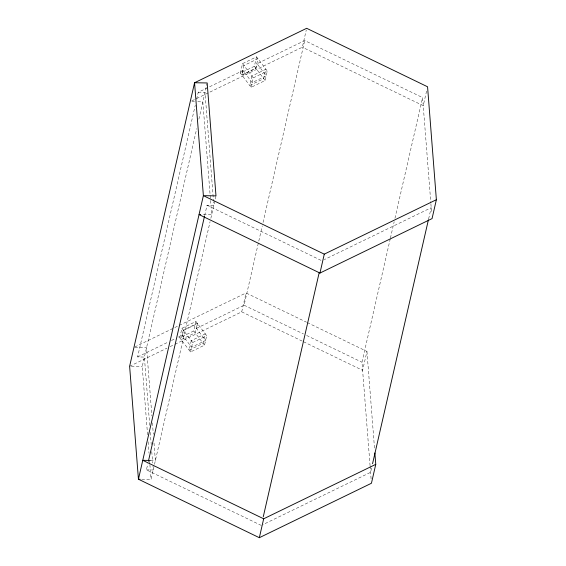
<?xml version="1.0" encoding="UTF-8"?>
<svg xmlns="http://www.w3.org/2000/svg" width="566" height="566" viewBox="0 0 566 566"><rect width="100%" height="100%" fill="white"/><g stroke="black" fill="none" stroke-linecap="round" stroke-linejoin="round"><path stroke-width="0.42" stroke-dasharray="2.83 2.12" d="M149.728 425.342L144.394 357.061L137.609 356.941L195.263 105.226M196.643 99.191L198.22 92.293L243.062 70.517L252.203 82.601L266.218 75.794L257.07 63.71L304.713 40.575L422.597 97.6L430.818 202.854M147.563 434.794L142.229 366.513L196.713 128.616M198.885 119.157L206.979 83.818M261.287 525.425L146.424 469.865L147.804 463.83M204.666 215.561L207.036 205.217L213.821 205.331L213.552 201.829M179.74 337.753L181.905 328.301L195.921 321.495L206.689 335.716L204.524 345.168L190.509 351.974L179.74 337.753L193.756 330.947L195.921 321.495M240.359 73.099L242.524 63.647L256.532 56.841L267.301 71.068L265.136 80.521L251.12 87.327L240.359 73.099L254.367 66.293L256.532 56.841M182.45 335.164L183.533 330.438L197.541 323.639L196.459 328.365L205.607 340.442L191.591 347.248L182.45 335.164L178.516 337.074M243.062 70.517L241.979 75.243L255.988 68.436L257.07 63.71M141.797 479.275L151.044 479.437L210.071 221.709M210.856 218.292L215.986 195.878M190.509 351.974L192.673 342.522L181.905 328.301M251.12 87.327L253.285 77.875L242.524 63.647M174.936 344.284L241.717 311.852L246.04 292.947L306.496 322.195M196.593 98.555L302.329 47.204L306.263 30.019M196.459 328.365L244.102 305.223L262.263 225.919M263.056 222.466L304.713 40.575M370.072 465.754L361.985 362.247L390.222 238.972M390.42 238.109L394.169 221.73M394.955 218.285L422.597 97.6M307.296 322.578L366.952 351.436L362.622 370.341L302.966 341.482M426.58 91.076L423.234 105.686L302.329 47.204M371.565 468.04L370.581 472.348L262.872 524.654M428.625 218.9L431.193 207.694L324.276 259.624M191.824 100.868L195.801 98.937M253.285 77.875L267.301 71.068M134.743 347L246.04 292.947M137.609 356.941L168.286 342.041M171.434 340.513L175.368 338.602M129.621 366.294L166.984 348.147M170.161 346.604L174.137 344.673M192.673 342.522L206.689 335.716M198.22 92.293L205.012 92.414L213.481 200.958M191.916 101.675L194.435 101.717M197.796 101.774L202.847 101.859L211.656 214.783L202.409 214.627M134.793 347.404L146.559 347.609L151.893 415.89M131.298 366.322L142.229 366.513M150.33 460.441L155.374 460.533L154.009 443.022M146.424 469.865L153.209 469.985L152.94 466.483M207.036 205.217L321.106 260.388M244.102 305.223L303.44 333.926M306.602 335.461L361.985 362.247M241.717 311.852L302.166 341.093M254.367 66.293L265.136 80.521M193.756 330.947L204.524 345.168M430.889 203.732L431.639 213.361M366.952 351.436L374.607 449.475M370.1 466.179L371.098 478.886M152.438 422.894L153.322 434.271M150.273 432.339L151.228 444.6M151.773 451.597L152.664 462.981M148.108 441.791L148.992 453.175M149.608 461.049L149.813 463.681M149.884 464.552L151.044 479.437M183.313 330.155L181.148 339.607L195.157 332.801L197.322 323.349L183.313 330.155M243.925 65.5L241.76 74.953L255.775 68.153L257.94 58.701L243.925 65.5M191.273 340.668L189.108 350.121L203.116 343.314L205.281 333.862L191.273 340.668M251.884 76.021L249.719 85.473L263.728 78.667L265.893 69.215L251.884 76.021"/><path stroke-width="0.85" d="M148.398 461.248L204.468 216.424M263.261 516.808L319.139 272.84M200.732 214.592L199.048 214.564L319.96 273.053L432.049 218.61L436.379 199.706L427.563 86.782L306.659 28.3L194.562 82.742L129.621 366.294L138.437 479.218L259.341 537.7L263.671 518.796L375.767 464.353L374.876 452.977M319.96 273.053L324.283 254.148L436.379 199.706M372.555 463.724L428.427 219.764M375.767 464.353L371.438 483.258L259.341 537.7M150.33 460.441L142.766 460.314L263.671 518.796M140.113 479.246L138.437 479.218L203.378 195.659L194.562 82.742L207.17 82.961L215.986 195.878L203.378 195.659L324.283 254.148"/></g></svg>
